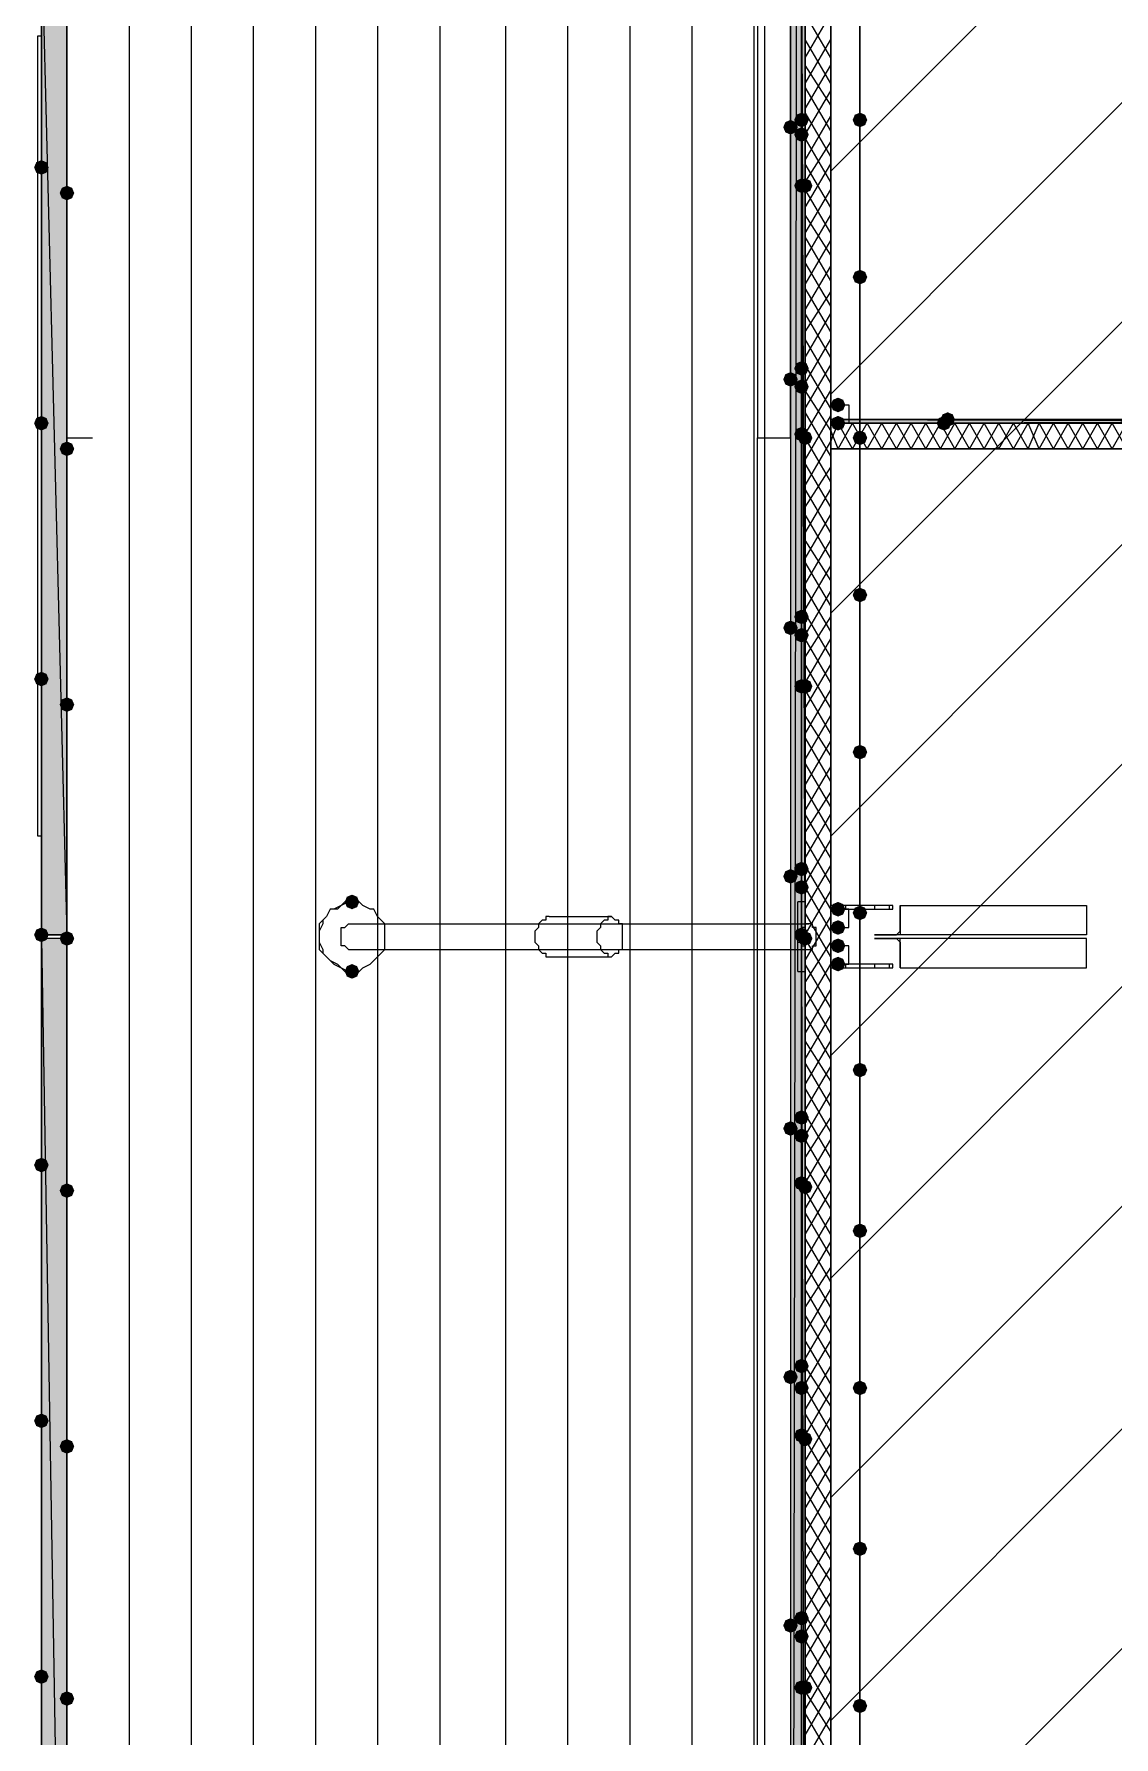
# Model space of a CAD drawing. Header units: millimetres. Extents: x 0 to 420, y 0 to 297.
# Drawn here: x 98.93 to 111.44, y 163.22 to 182.94 of the extents above; entities that cross this region are included whole.
import ezdxf

# ---------------------------------------------------------------- set-up
doc = ezdxf.new("R2010")
doc.units = ezdxf.units.MM
doc.layers.get('0').update_dxf_attribs({"linetype": 'CONTINUOUS'})

msp = doc.modelspace()

# ---------------------------------------------------------------- hatches: boundary and pattern name
at = {"true_color": 0x000007}
h = msp.add_hatch(color=0, dxfattribs=at)
h.paths.add_polyline_path([(107.823, 137.117667), (107.696, 137.117667), (107.823, 219.456)], flags=0)
h.paths.add_polyline_path([(107.696, 137.117667), (107.823, 219.456), (107.696, 219.456)], flags=0)
h = msp.add_hatch(color=0, dxfattribs=at)
h.paths.add_polyline_path([(99.017667, 172.508333), (99.017667, 184.065333), (99.314, 172.508333)], flags=0)
h.paths.add_polyline_path([(99.017667, 184.065333), (99.314, 172.508333), (99.314, 184.065333)], flags=0)
h = msp.add_hatch(color=0, dxfattribs=at)
h.paths.add_polyline_path([(107.865333, 184.065333), (107.823, 184.065333), (107.865333, 172.508333)], flags=0)
h.paths.add_polyline_path([(107.823, 184.065333), (107.865333, 172.508333), (107.823, 172.508333)], flags=0)
at = {"true_color": 0x0000fe}
for points in [[(107.780667, 181.864), (107.755796, 181.804204), (107.696, 181.779333), (107.636204, 181.804204), (107.611333, 181.864), (107.636204, 181.923796), (107.696, 181.948667), (107.755796, 181.923796)], [(107.907667, 181.948667), (107.882796, 181.888871), (107.823, 181.864), (107.763204, 181.888871), (107.738333, 181.948667), (107.763204, 182.008462), (107.823, 182.033333), (107.882796, 182.008463)], [(107.907667, 181.779333), (107.882796, 181.719538), (107.823, 181.694667), (107.763204, 181.719538), (107.738333, 181.779333), (107.763204, 181.839129), (107.823, 181.864), (107.882796, 181.839129)], [(107.907667, 181.779333), (107.882796, 181.719538), (107.823, 181.694667), (107.763204, 181.719538), (107.738333, 181.779333), (107.763204, 181.839129), (107.823, 181.864), (107.882796, 181.839129)], [(99.102333, 181.398333), (99.077463, 181.338537), (99.017667, 181.313667), (98.957871, 181.338537), (98.933, 181.398333), (98.957871, 181.458129), (99.017667, 181.483), (99.077462, 181.458129)], [(99.398667, 181.102), (99.373796, 181.042204), (99.314, 181.017333), (99.254204, 181.042204), (99.229333, 181.102), (99.254204, 181.161796), (99.314, 181.186667), (99.373796, 181.161796)], [(107.907667, 181.186667), (107.882796, 181.126871), (107.823, 181.102), (107.763204, 181.126871), (107.738333, 181.186667), (107.763204, 181.246462), (107.823, 181.271333), (107.882796, 181.246463)], [(107.95, 181.186667), (107.925129, 181.126871), (107.865333, 181.102), (107.805538, 181.126871), (107.780667, 181.186667), (107.805537, 181.246462), (107.865333, 181.271333), (107.925129, 181.246463)], [(107.907667, 179.07), (107.882796, 179.010204), (107.823, 178.985333), (107.763204, 179.010204), (107.738333, 179.07), (107.763204, 179.129796), (107.823, 179.154667), (107.882796, 179.129796)], [(107.780667, 178.943), (107.755796, 178.883204), (107.696, 178.858333), (107.636204, 178.883204), (107.611333, 178.943), (107.636204, 179.002796), (107.696, 179.027667), (107.755796, 179.002796)], [(107.907667, 178.858333), (107.882796, 178.798537), (107.823, 178.773667), (107.763204, 178.798537), (107.738333, 178.858333), (107.763204, 178.918129), (107.823, 178.943), (107.882796, 178.918129)], [(107.907667, 178.858333), (107.882796, 178.798537), (107.823, 178.773667), (107.763204, 178.798537), (107.738333, 178.858333), (107.763204, 178.918129), (107.823, 178.943), (107.882796, 178.918129)], [(109.601, 178.477333), (109.576129, 178.417537), (109.516333, 178.392667), (109.456537, 178.417537), (109.431667, 178.477333), (109.456537, 178.537129), (109.516333, 178.562), (109.576129, 178.537129)], [(99.102333, 178.435), (99.077463, 178.375204), (99.017667, 178.350333), (98.957871, 178.375204), (98.933, 178.435), (98.957871, 178.494796), (99.017667, 178.519667), (99.077462, 178.494796)], [(107.907667, 178.308), (107.882796, 178.248204), (107.823, 178.223333), (107.763204, 178.248204), (107.738333, 178.308), (107.763204, 178.367796), (107.823, 178.392667), (107.882796, 178.367796)], [(107.95, 178.265667), (107.925129, 178.205871), (107.865333, 178.181), (107.805538, 178.205871), (107.780667, 178.265667), (107.805537, 178.325462), (107.865333, 178.350333), (107.925129, 178.325463)], [(109.558667, 178.435), (109.533796, 178.375204), (109.474, 178.350333), (109.414204, 178.375204), (109.389333, 178.435), (109.414204, 178.494796), (109.474, 178.519667), (109.533796, 178.494796)], [(99.398667, 178.138667), (99.373796, 178.078871), (99.314, 178.054), (99.254204, 178.078871), (99.229333, 178.138667), (99.254204, 178.198462), (99.314, 178.223333), (99.373796, 178.198463)], [(107.907667, 176.191333), (107.882796, 176.131537), (107.823, 176.106667), (107.763204, 176.131537), (107.738333, 176.191333), (107.763204, 176.251129), (107.823, 176.276), (107.882796, 176.251129)], [(107.780667, 176.064333), (107.755796, 176.004537), (107.696, 175.979667), (107.636204, 176.004537), (107.611333, 176.064333), (107.636204, 176.124129), (107.696, 176.149), (107.755796, 176.124129)], [(107.907667, 175.979667), (107.882796, 175.919871), (107.823, 175.895), (107.763204, 175.919871), (107.738333, 175.979667), (107.763204, 176.039462), (107.823, 176.064333), (107.882796, 176.039463)], [(107.907667, 175.979667), (107.882796, 175.919871), (107.823, 175.895), (107.763204, 175.919871), (107.738333, 175.979667), (107.763204, 176.039462), (107.823, 176.064333), (107.882796, 176.039463)], [(99.102333, 175.471667), (99.077463, 175.411871), (99.017667, 175.387), (98.957871, 175.411871), (98.933, 175.471667), (98.957871, 175.531462), (99.017667, 175.556333), (99.077462, 175.531463)], [(107.907667, 175.387), (107.882796, 175.327204), (107.823, 175.302333), (107.763204, 175.327204), (107.738333, 175.387), (107.763204, 175.446796), (107.823, 175.471667), (107.882796, 175.446796)], [(107.95, 175.387), (107.925129, 175.327204), (107.865333, 175.302333), (107.805538, 175.327204), (107.780667, 175.387), (107.805537, 175.446796), (107.865333, 175.471667), (107.925129, 175.446796)], [(99.398667, 175.175333), (99.373796, 175.115537), (99.314, 175.090667), (99.254204, 175.115537), (99.229333, 175.175333), (99.254204, 175.235129), (99.314, 175.26), (99.373796, 175.235129)], [(107.780667, 173.185667), (107.755796, 173.125871), (107.696, 173.101), (107.636204, 173.125871), (107.611333, 173.185667), (107.636204, 173.245462), (107.696, 173.270333), (107.755796, 173.245463)], [(107.907667, 173.270333), (107.882796, 173.210537), (107.823, 173.185667), (107.763204, 173.210537), (107.738333, 173.270333), (107.763204, 173.330129), (107.823, 173.355), (107.882796, 173.330129)], [(107.907667, 173.058667), (107.882796, 172.998871), (107.823, 172.974), (107.763204, 172.998871), (107.738333, 173.058667), (107.763204, 173.118462), (107.823, 173.143333), (107.882796, 173.118463)], [(107.907667, 173.058667), (107.882796, 172.998871), (107.823, 172.974), (107.763204, 172.998871), (107.738333, 173.058667), (107.763204, 173.118462), (107.823, 173.143333), (107.882796, 173.118463)], [(99.102333, 172.508333), (99.077463, 172.448537), (99.017667, 172.423667), (98.957871, 172.448537), (98.933, 172.508333), (98.957871, 172.568129), (99.017667, 172.593), (99.077462, 172.568129)], [(99.398667, 172.466), (99.373796, 172.406204), (99.314, 172.381333), (99.254204, 172.406204), (99.229333, 172.466), (99.254204, 172.525796), (99.314, 172.550667), (99.373796, 172.525796)], [(99.398667, 172.466), (99.373796, 172.406204), (99.314, 172.381333), (99.254204, 172.406204), (99.229333, 172.466), (99.254204, 172.525796), (99.314, 172.550667), (99.373796, 172.525796)], [(107.907667, 172.508333), (107.882796, 172.448537), (107.823, 172.423667), (107.763204, 172.448537), (107.738333, 172.508333), (107.763204, 172.568129), (107.823, 172.593), (107.882796, 172.568129)], [(107.95, 172.466), (107.925129, 172.406204), (107.865333, 172.381333), (107.805538, 172.406204), (107.780667, 172.466), (107.805537, 172.525796), (107.865333, 172.550667), (107.925129, 172.525796)], [(107.907667, 170.391667), (107.882796, 170.331871), (107.823, 170.307), (107.763204, 170.331871), (107.738333, 170.391667), (107.763204, 170.451462), (107.823, 170.476333), (107.882796, 170.451463)], [(107.780667, 170.264667), (107.755796, 170.204871), (107.696, 170.18), (107.636204, 170.204871), (107.611333, 170.264667), (107.636204, 170.324462), (107.696, 170.349333), (107.755796, 170.324463)], [(107.907667, 170.18), (107.882796, 170.120204), (107.823, 170.095333), (107.763204, 170.120204), (107.738333, 170.18), (107.763204, 170.239796), (107.823, 170.264667), (107.882796, 170.239796)], [(107.907667, 170.18), (107.882796, 170.120204), (107.823, 170.095333), (107.763204, 170.120204), (107.738333, 170.18), (107.763204, 170.239796), (107.823, 170.264667), (107.882796, 170.239796)], [(99.102333, 169.841333), (99.077463, 169.781537), (99.017667, 169.756667), (98.957871, 169.781537), (98.933, 169.841333), (98.957871, 169.901129), (99.017667, 169.926), (99.077462, 169.901129)], [(107.907667, 169.629667), (107.882796, 169.569871), (107.823, 169.545), (107.763204, 169.569871), (107.738333, 169.629667), (107.763204, 169.689462), (107.823, 169.714333), (107.882796, 169.689463)], [(107.95, 169.587333), (107.925129, 169.527537), (107.865333, 169.502667), (107.805538, 169.527537), (107.780667, 169.587333), (107.805537, 169.647129), (107.865333, 169.672), (107.925129, 169.647129)], [(99.398667, 169.545), (99.373796, 169.485204), (99.314, 169.460333), (99.254204, 169.485204), (99.229333, 169.545), (99.254204, 169.604796), (99.314, 169.629667), (99.373796, 169.604796)], [(107.907667, 167.513), (107.882796, 167.453204), (107.823, 167.428333), (107.763204, 167.453204), (107.738333, 167.513), (107.763204, 167.572796), (107.823, 167.597667), (107.882796, 167.572796)], [(107.780667, 167.386), (107.755796, 167.326204), (107.696, 167.301333), (107.636204, 167.326204), (107.611333, 167.386), (107.636204, 167.445796), (107.696, 167.470667), (107.755796, 167.445796)], [(107.907667, 167.259), (107.882796, 167.199204), (107.823, 167.174333), (107.763204, 167.199204), (107.738333, 167.259), (107.763204, 167.318796), (107.823, 167.343667), (107.882796, 167.318796)], [(107.907667, 167.259), (107.882796, 167.199204), (107.823, 167.174333), (107.763204, 167.199204), (107.738333, 167.259), (107.763204, 167.318796), (107.823, 167.343667), (107.882796, 167.318796)], [(99.102333, 166.878), (99.077463, 166.818204), (99.017667, 166.793333), (98.957871, 166.818204), (98.933, 166.878), (98.957871, 166.937796), (99.017667, 166.962667), (99.077462, 166.937796)], [(107.907667, 166.708667), (107.882796, 166.648871), (107.823, 166.624), (107.763204, 166.648871), (107.738333, 166.708667), (107.763204, 166.768462), (107.823, 166.793333), (107.882796, 166.768463)], [(107.95, 166.666333), (107.925129, 166.606537), (107.865333, 166.581667), (107.805538, 166.606537), (107.780667, 166.666333), (107.805537, 166.726129), (107.865333, 166.751), (107.925129, 166.726129)], [(99.398667, 166.581667), (99.373796, 166.521871), (99.314, 166.497), (99.254204, 166.521871), (99.229333, 166.581667), (99.254204, 166.641462), (99.314, 166.666333), (99.373796, 166.641463)], [(107.780667, 164.507333), (107.755796, 164.447537), (107.696, 164.422667), (107.636204, 164.447537), (107.611333, 164.507333), (107.636204, 164.567129), (107.696, 164.592), (107.755796, 164.567129)], [(107.907667, 164.592), (107.882796, 164.532204), (107.823, 164.507333), (107.763204, 164.532204), (107.738333, 164.592), (107.763204, 164.651796), (107.823, 164.676667), (107.882796, 164.651796)], [(107.907667, 164.380333), (107.882796, 164.320537), (107.823, 164.295667), (107.763204, 164.320537), (107.738333, 164.380333), (107.763204, 164.440129), (107.823, 164.465), (107.882796, 164.440129)], [(107.907667, 164.380333), (107.882796, 164.320537), (107.823, 164.295667), (107.763204, 164.320537), (107.738333, 164.380333), (107.763204, 164.440129), (107.823, 164.465), (107.882796, 164.440129)], [(99.102333, 163.914667), (99.077463, 163.854871), (99.017667, 163.83), (98.957871, 163.854871), (98.933, 163.914667), (98.957871, 163.974462), (99.017667, 163.999333), (99.077462, 163.974463)], [(99.398667, 163.660667), (99.373796, 163.600871), (99.314, 163.576), (99.254204, 163.600871), (99.229333, 163.660667), (99.254204, 163.720462), (99.314, 163.745333), (99.373796, 163.720463)], [(107.907667, 163.787667), (107.882796, 163.727871), (107.823, 163.703), (107.763204, 163.727871), (107.738333, 163.787667), (107.763204, 163.847462), (107.823, 163.872333), (107.882796, 163.847463)], [(107.95, 163.787667), (107.925129, 163.727871), (107.865333, 163.703), (107.805538, 163.727871), (107.780667, 163.787667), (107.805537, 163.847462), (107.865333, 163.872333), (107.925129, 163.847463)]]:
    msp.add_hatch(color=0, dxfattribs=at).paths.add_polyline_path(points, flags=0)
at = {"true_color": 0x000007}
for points in [[(108.585, 181.948667), (108.560129, 181.888871), (108.500333, 181.864), (108.440538, 181.888871), (108.415667, 181.948667), (108.440537, 182.008462), (108.500333, 182.033333), (108.560129, 182.008463)], [(108.585, 180.128333), (108.560129, 180.068537), (108.500333, 180.043667), (108.440538, 180.068537), (108.415667, 180.128333), (108.440537, 180.188129), (108.500333, 180.213), (108.560129, 180.188129)], [(108.331, 178.646667), (108.306129, 178.586871), (108.246333, 178.562), (108.186537, 178.586871), (108.161667, 178.646667), (108.186537, 178.706462), (108.246333, 178.731333), (108.306129, 178.706463)], [(108.331, 178.435), (108.306129, 178.375204), (108.246333, 178.350333), (108.186537, 178.375204), (108.161667, 178.435), (108.186537, 178.494796), (108.246333, 178.519667), (108.306129, 178.494796)], [(108.585, 178.265667), (108.560129, 178.205871), (108.500333, 178.181), (108.440538, 178.205871), (108.415667, 178.265667), (108.440537, 178.325462), (108.500333, 178.350333), (108.560129, 178.325463)], [(108.585, 176.445333), (108.560129, 176.385537), (108.500333, 176.360667), (108.440538, 176.385537), (108.415667, 176.445333), (108.440537, 176.505129), (108.500333, 176.53), (108.560129, 176.505129)], [(108.585, 174.625), (108.560129, 174.565204), (108.500333, 174.540333), (108.440538, 174.565204), (108.415667, 174.625), (108.440537, 174.684796), (108.500333, 174.709667), (108.560129, 174.684796)], [(102.700667, 172.889333), (102.675796, 172.829537), (102.616, 172.804667), (102.556204, 172.829537), (102.531333, 172.889333), (102.556204, 172.949129), (102.616, 172.974), (102.675796, 172.949129)], [(108.331, 172.804667), (108.306129, 172.744871), (108.246333, 172.72), (108.186537, 172.744871), (108.161667, 172.804667), (108.186537, 172.864462), (108.246333, 172.889333), (108.306129, 172.864463)], [(108.585, 172.762333), (108.560129, 172.702537), (108.500333, 172.677667), (108.440538, 172.702537), (108.415667, 172.762333), (108.440537, 172.822129), (108.500333, 172.847), (108.560129, 172.822129)], [(108.331, 172.593), (108.306129, 172.533204), (108.246333, 172.508333), (108.186537, 172.533204), (108.161667, 172.593), (108.186537, 172.652796), (108.246333, 172.677667), (108.306129, 172.652796)], [(108.331, 172.381333), (108.306129, 172.321537), (108.246333, 172.296667), (108.186537, 172.321537), (108.161667, 172.381333), (108.186537, 172.441129), (108.246333, 172.466), (108.306129, 172.441129)], [(108.331, 172.169667), (108.306129, 172.109871), (108.246333, 172.085), (108.186537, 172.109871), (108.161667, 172.169667), (108.186537, 172.229462), (108.246333, 172.254333), (108.306129, 172.229463)], [(102.700667, 172.085), (102.675796, 172.025204), (102.616, 172.000333), (102.556204, 172.025204), (102.531333, 172.085), (102.556204, 172.144796), (102.616, 172.169667), (102.675796, 172.144796)], [(108.585, 170.942), (108.560129, 170.882204), (108.500333, 170.857333), (108.440538, 170.882204), (108.415667, 170.942), (108.440537, 171.001796), (108.500333, 171.026667), (108.560129, 171.001796)], [(108.585, 169.079333), (108.560129, 169.019537), (108.500333, 168.994667), (108.440538, 169.019537), (108.415667, 169.079333), (108.440537, 169.139129), (108.500333, 169.164), (108.560129, 169.139129)], [(108.585, 167.259), (108.560129, 167.199204), (108.500333, 167.174333), (108.440538, 167.199204), (108.415667, 167.259), (108.440537, 167.318796), (108.500333, 167.343667), (108.560129, 167.318796)], [(108.585, 165.396333), (108.560129, 165.336537), (108.500333, 165.311667), (108.440538, 165.336537), (108.415667, 165.396333), (108.440537, 165.456129), (108.500333, 165.481), (108.560129, 165.456129)], [(108.585, 163.576), (108.560129, 163.516204), (108.500333, 163.491333), (108.440538, 163.516204), (108.415667, 163.576), (108.440537, 163.635796), (108.500333, 163.660667), (108.560129, 163.635796)]]:
    msp.add_hatch(color=0, dxfattribs=at).paths.add_polyline_path(points, flags=0)
h = msp.add_hatch(color=0, dxfattribs=at)
h.paths.add_polyline_path([(120.480667, 178.477333), (108.161667, 178.477333), (120.480667, 178.435)], flags=0)
h.paths.add_polyline_path([(108.161667, 178.477333), (120.480667, 178.435), (108.161667, 178.435)], flags=0)
h = msp.add_hatch(color=0, dxfattribs=at)
h.paths.add_polyline_path([(99.017667, 155.109333), (99.017667, 172.466), (99.314, 155.109333)], flags=0)
h.paths.add_polyline_path([(99.017667, 172.466), (99.314, 155.109333), (99.314, 172.466)], flags=0)
h = msp.add_hatch(color=0, dxfattribs=at)
h.paths.add_polyline_path([(107.865333, 172.466), (107.823, 172.466), (107.865333, 155.109333)], flags=0)
h.paths.add_polyline_path([(107.823, 172.466), (107.865333, 155.109333), (107.823, 155.109333)], flags=0)

# ---------------------------------------------------------------- linework, layer by layer
at = {"color": 0, "true_color": 0x000007}
for points in [[(107.865333, 236.897333), (107.865333, 119.972667)], [(107.696, 219.456), (107.696, 137.117667)], [(107.823, 136.821333), (107.823, 219.456), (107.696, 219.456)], [(107.823, 136.821333), (107.823, 219.456), (107.823, 136.821333), (107.823, 219.456)], [(107.823, 136.863667), (107.823, 137.117667), (107.823, 219.456)], [(108.161667, 178.435), (108.161667, 201.845333)], [(99.314, 172.508333), (99.314, 184.065333)], [(107.865333, 184.065333), (107.865333, 172.508333), (107.823, 184.065333), (107.823, 172.508333)], [(107.865333, 182.668333), (108.161667, 183.176333)], [(108.161667, 182.668333), (107.865333, 183.176333)], [(99.017667, 173.651333), (98.975333, 173.651333), (98.975333, 182.922333)], [(107.865333, 182.372), (108.161667, 182.88)], [(108.161667, 182.372), (107.865333, 182.88)], [(107.865333, 182.075667), (108.161667, 182.583667)], [(108.161667, 182.118), (107.865333, 182.583667)], [(108.161667, 181.821667), (107.865333, 182.329667)], [(107.865333, 181.779333), (108.161667, 182.287333)], [(108.161667, 181.525333), (107.865333, 182.033333)], [(107.865333, 181.483), (108.161667, 181.991)], [(108.161667, 181.229), (107.865333, 181.737)], [(107.865333, 181.229), (108.161667, 181.694667)], [(107.865333, 180.932667), (108.161667, 181.440667)], [(108.161667, 180.932667), (107.865333, 181.440667)], [(107.865333, 180.636333), (108.161667, 181.144333)], [(108.161667, 180.636333), (107.865333, 181.144333)], [(107.865333, 180.34), (108.161667, 180.848)], [(108.161667, 180.382333), (107.865333, 180.848)], [(108.161667, 180.086), (107.865333, 180.594)], [(107.865333, 180.043667), (108.161667, 180.551667)], [(108.161667, 179.789667), (107.865333, 180.297667)], [(107.865333, 179.747333), (108.161667, 180.255333)], [(108.161667, 179.493333), (107.865333, 180.001333)], [(107.865333, 179.493333), (108.161667, 179.959)], [(107.865333, 179.197), (108.161667, 179.705)], [(108.161667, 179.197), (107.865333, 179.705)], [(107.865333, 178.900667), (108.161667, 179.408667)], [(108.161667, 178.900667), (107.865333, 179.408667)], [(107.865333, 178.604333), (108.161667, 179.112333)], [(108.161667, 178.604333), (107.865333, 179.112333)], [(107.865333, 178.308), (108.161667, 178.816)], [(108.161667, 178.350333), (107.865333, 178.816)], [(108.161667, 178.054), (107.865333, 178.562)], [(107.865333, 178.011667), (108.161667, 178.519667)], [(108.161667, 178.435), (120.480667, 178.435), (108.161667, 178.435), (120.480667, 178.477333)], [(108.161667, 178.223333), (108.246333, 178.435)], [(120.480667, 178.435), (108.161667, 178.435)], [(108.246333, 178.138667), (108.161667, 178.350333)], [(108.246333, 178.138667), (108.415667, 178.435)], [(108.415667, 178.138667), (108.246333, 178.435)], [(108.415667, 178.138667), (108.585, 178.435)], [(108.585, 178.138667), (108.415667, 178.435)], [(108.585, 178.138667), (108.754333, 178.435)], [(108.754333, 178.138667), (108.585, 178.435)], [(108.754333, 178.138667), (108.923667, 178.435)], [(108.923667, 178.138667), (108.754333, 178.435)], [(108.923667, 178.138667), (109.093, 178.435)], [(109.093, 178.138667), (108.923667, 178.435)], [(109.093, 178.138667), (109.262333, 178.435)], [(109.262333, 178.138667), (109.093, 178.435)], [(109.262333, 178.138667), (109.431667, 178.435)], [(109.431667, 178.138667), (109.262333, 178.435)], [(109.431667, 178.138667), (109.601, 178.435)], [(109.601, 178.138667), (109.431667, 178.435)], [(109.601, 178.138667), (109.770333, 178.435)], [(109.770333, 178.138667), (109.601, 178.435)], [(109.770333, 178.138667), (109.939667, 178.435)], [(109.939667, 178.138667), (109.770333, 178.435)], [(109.939667, 178.138667), (110.109, 178.435)], [(110.109, 178.138667), (109.939667, 178.435)], [(110.109, 178.138667), (110.278333, 178.435)], [(110.278333, 178.138667), (110.109, 178.435)], [(110.278333, 178.138667), (110.447667, 178.435)], [(110.447667, 178.138667), (110.278333, 178.435)], [(110.447667, 178.138667), (110.574667, 178.435)], [(110.574667, 178.138667), (110.447667, 178.435)], [(110.574667, 178.138667), (110.744, 178.435)], [(110.744, 178.138667), (110.574667, 178.435)], [(110.744, 178.138667), (110.913333, 178.435)], [(110.913333, 178.138667), (110.744, 178.435)], [(110.913333, 178.138667), (111.082667, 178.435)], [(111.082667, 178.138667), (110.913333, 178.435)], [(111.082667, 178.138667), (111.252, 178.435)], [(111.252, 178.138667), (111.082667, 178.435)], [(111.252, 178.138667), (111.421333, 178.435)], [(111.421333, 178.138667), (111.252, 178.435)], [(111.421333, 178.138667), (111.590667, 178.435)], [(111.590667, 178.138667), (111.421333, 178.435)], [(99.314, 178.265667), (99.610333, 178.265667)], [(108.161667, 177.757667), (107.865333, 178.265667)], [(107.865333, 177.715333), (108.161667, 178.223333)], [(108.161667, 178.138667), (120.480667, 178.138667)], [(108.161667, 154.728333), (108.161667, 178.138667)], [(108.161667, 177.461333), (107.865333, 177.969333)], [(107.865333, 177.461333), (108.161667, 177.927)], [(107.865333, 177.165), (108.161667, 177.673)], [(108.161667, 177.165), (107.865333, 177.673)], [(107.865333, 176.868667), (108.161667, 177.376667)], [(108.161667, 176.868667), (107.865333, 177.376667)], [(107.865333, 176.572333), (108.161667, 177.080333)], [(108.161667, 176.614667), (107.865333, 177.080333)], [(108.161667, 176.318333), (107.865333, 176.826333)], [(107.865333, 176.276), (108.161667, 176.784)], [(108.161667, 176.022), (107.865333, 176.53)], [(107.865333, 175.979667), (108.161667, 176.487667)], [(108.161667, 175.725667), (107.865333, 176.233667)], [(107.865333, 175.725667), (108.161667, 176.191333)], [(107.865333, 175.429333), (108.161667, 175.937333)], [(108.161667, 175.429333), (107.865333, 175.937333)], [(107.865333, 175.133), (108.161667, 175.641)], [(108.161667, 175.133), (107.865333, 175.641)], [(107.865333, 174.836667), (108.161667, 175.344667)], [(108.161667, 174.836667), (107.865333, 175.344667)], [(107.865333, 174.540333), (108.161667, 175.048333)], [(108.161667, 174.582667), (107.865333, 175.048333)], [(108.161667, 174.286333), (107.865333, 174.794333)], [(107.865333, 174.244), (108.161667, 174.752)], [(108.161667, 173.99), (107.865333, 174.498)], [(107.865333, 173.947667), (108.161667, 174.455667)], [(108.161667, 173.693667), (107.865333, 174.201667)], [(107.865333, 173.693667), (108.161667, 174.159333)], [(107.865333, 173.397333), (108.161667, 173.905333)], [(108.161667, 173.397333), (107.865333, 173.905333)], [(107.865333, 173.101), (108.161667, 173.609)], [(108.161667, 173.101), (107.865333, 173.609)], [(107.865333, 172.804667), (108.161667, 173.312667)], [(108.161667, 172.804667), (107.865333, 173.312667)], [(108.161667, 172.550667), (107.865333, 173.058667)], [(107.865333, 172.508333), (108.161667, 173.016333)], [(102.616, 172.889333), (102.531333, 172.889333), (102.489, 172.847), (102.404333, 172.804667), (102.362, 172.804667), (102.319667, 172.72), (102.277333, 172.677667), (102.235, 172.635333), (102.235, 172.550667), (102.235, 172.508333), (102.235, 172.423667), (102.235, 172.339), (102.277333, 172.296667), (102.319667, 172.254333), (102.362, 172.212), (102.404333, 172.169667), (102.489, 172.127333), (102.531333, 172.085), (102.616, 172.085)], [(107.780667, 172.085), (107.780667, 172.127333), (107.780667, 172.169667), (107.780667, 172.212), (107.780667, 172.254333), (107.780667, 172.296667), (107.780667, 172.339), (107.780667, 172.423667), (107.780667, 172.508333), (107.780667, 172.550667), (107.780667, 172.635333), (107.780667, 172.677667), (107.780667, 172.72), (107.780667, 172.804667), (107.780667, 172.847), (107.780667, 172.889333)], [(107.780667, 172.085), (107.865333, 172.085), (107.865333, 172.127333), (107.865333, 172.169667), (107.865333, 172.212), (107.865333, 172.254333), (107.865333, 172.296667), (107.865333, 172.339), (107.865333, 172.423667), (107.865333, 172.508333), (107.865333, 172.550667), (107.865333, 172.635333), (107.865333, 172.677667), (107.865333, 172.72), (107.865333, 172.804667), (107.865333, 172.847), (107.865333, 172.889333), (107.780667, 172.889333)], [(108.161667, 172.847), (108.161667, 172.804667)], [(108.331, 172.847), (108.331, 172.804667)], [(108.500333, 172.847), (108.500333, 172.127333)], [(108.669667, 172.847), (108.669667, 172.804667)], [(108.966, 172.847), (111.125, 172.847), (111.125, 172.508333), (108.966, 172.508333), (108.669667, 172.508333), (108.923667, 172.508333), (108.966, 172.550667), (108.966, 172.847), (108.966, 172.508333)], [(108.839, 172.847), (108.839, 172.804667)], [(102.573667, 172.339), (102.531333, 172.381333), (102.489, 172.381333), (102.489, 172.423667), (102.489, 172.466), (102.489, 172.508333), (102.489, 172.550667), (102.489, 172.593), (102.531333, 172.593), (102.573667, 172.635333)], [(102.573667, 172.635333), (107.907667, 172.635333)], [(104.902, 172.72), (104.859667, 172.72), (104.859667, 172.677667), (104.817333, 172.677667), (104.775, 172.635333), (104.775, 172.593), (104.732667, 172.550667), (104.732667, 172.508333), (104.732667, 172.466), (104.732667, 172.423667), (104.775, 172.381333), (104.775, 172.339), (104.817333, 172.296667), (104.859667, 172.296667), (104.859667, 172.254333), (104.902, 172.254333)], [(104.902, 172.72), (105.621667, 172.72)], [(108.161667, 172.254333), (107.865333, 172.762333)], [(107.865333, 172.212), (108.161667, 172.72)], [(99.314, 155.109333), (99.314, 172.466)], [(107.823, 172.466), (107.823, 155.109333), (107.823, 172.466), (107.865333, 155.109333)], [(108.161667, 171.958), (107.865333, 172.466)], [(107.865333, 171.958), (108.161667, 172.423667)], [(108.966, 172.127333), (111.125, 172.127333), (111.125, 172.466), (108.966, 172.466), (108.669667, 172.466), (108.923667, 172.466), (108.966, 172.423667), (108.966, 172.127333), (108.966, 172.466)], [(102.573667, 172.339), (107.907667, 172.339)], [(104.902, 172.254333), (105.621667, 172.254333)], [(107.865333, 171.661667), (108.161667, 172.169667)], [(108.161667, 171.661667), (107.865333, 172.169667)], [(108.161667, 172.169667), (108.161667, 172.127333)], [(108.331, 172.169667), (108.331, 172.127333)], [(108.669667, 172.169667), (108.669667, 172.127333)], [(108.839, 172.169667), (108.839, 172.127333)], [(107.865333, 171.365333), (108.161667, 171.873333)], [(108.161667, 171.365333), (107.865333, 171.873333)], [(107.865333, 171.069), (108.161667, 171.577)], [(108.161667, 171.069), (107.865333, 171.577)], [(107.865333, 170.772667), (108.161667, 171.280667)], [(108.161667, 170.815), (107.865333, 171.280667)], [(108.161667, 170.518667), (107.865333, 171.026667)], [(107.865333, 170.476333), (108.161667, 170.984333)], [(108.161667, 170.222333), (107.865333, 170.730333)], [(107.865333, 170.18), (108.161667, 170.688)], [(108.161667, 169.926), (107.865333, 170.434)], [(107.865333, 169.926), (108.161667, 170.391667)], [(107.865333, 169.629667), (108.161667, 170.137667)], [(108.161667, 169.629667), (107.865333, 170.137667)], [(107.865333, 169.333333), (108.161667, 169.841333)], [(108.161667, 169.333333), (107.865333, 169.841333)], [(107.865333, 169.037), (108.161667, 169.545)], [(108.161667, 169.037), (107.865333, 169.545)], [(108.161667, 168.783), (107.865333, 169.291)], [(107.865333, 168.740667), (108.161667, 169.248667)], [(108.161667, 168.486667), (107.865333, 168.994667)], [(107.865333, 168.444333), (108.161667, 168.952333)], [(108.161667, 168.190333), (107.865333, 168.698333)], [(107.865333, 168.190333), (108.161667, 168.656)], [(107.865333, 167.894), (108.161667, 168.402)], [(108.161667, 167.894), (107.865333, 168.402)], [(107.865333, 167.597667), (108.161667, 168.105667)], [(108.161667, 167.597667), (107.865333, 168.105667)], [(107.865333, 167.301333), (108.161667, 167.809333)], [(108.161667, 167.301333), (107.865333, 167.809333)], [(107.865333, 167.005), (108.161667, 167.513)], [(108.161667, 167.047333), (107.865333, 167.513)], [(108.161667, 166.751), (107.865333, 167.259)], [(107.865333, 166.708667), (108.161667, 167.216667)], [(108.161667, 166.454667), (107.865333, 166.962667)], [(107.865333, 166.412333), (108.161667, 166.920333)], [(108.161667, 166.158333), (107.865333, 166.666333)], [(107.865333, 166.158333), (108.161667, 166.624)], [(107.865333, 165.862), (108.161667, 166.37)], [(108.161667, 165.862), (107.865333, 166.37)], [(107.865333, 165.565667), (108.161667, 166.073667)], [(108.161667, 165.565667), (107.865333, 166.073667)], [(107.865333, 165.269333), (108.161667, 165.777333)], [(108.161667, 165.269333), (107.865333, 165.777333)], [(107.865333, 164.973), (108.161667, 165.481)], [(108.161667, 165.015333), (107.865333, 165.481)], [(108.161667, 164.719), (107.865333, 165.227)], [(107.865333, 164.676667), (108.161667, 165.184667)], [(108.161667, 164.422667), (107.865333, 164.930667)], [(107.865333, 164.422667), (108.161667, 164.888333)], [(107.865333, 164.126333), (108.161667, 164.634333)], [(108.161667, 164.126333), (107.865333, 164.634333)], [(107.865333, 163.83), (108.161667, 164.338)], [(108.161667, 163.83), (107.865333, 164.338)], [(107.865333, 163.533667), (108.161667, 164.041667)], [(108.161667, 163.533667), (107.865333, 164.041667)], [(107.865333, 163.237333), (108.161667, 163.745333)], [(108.161667, 163.279667), (107.865333, 163.745333)], [(108.161667, 162.983333), (107.865333, 163.491333)], [(107.865333, 162.941), (108.161667, 163.449)]]:
    msp.add_lwpolyline(points, dxfattribs=at)
for points in [[(392.938, 236.601), (258.868333, 236.601), (258.868333, 205.613), (242.189, 205.613), (242.189, 236.601), (108.161667, 236.601), (108.161667, 119.972667), (242.189, 119.972667), (242.189, 150.960667), (258.868333, 150.960667), (258.868333, 119.972667), (392.938, 119.972667)], [(242.189, 236.262333), (242.189, 205.613), (258.868333, 205.613), (258.868333, 236.262333), (392.557, 236.262333), (392.557, 120.311333), (258.868333, 120.311333), (258.868333, 150.960667), (242.189, 150.960667), (242.189, 120.311333), (108.500333, 120.311333), (108.500333, 236.262333)], [(99.864333, 219.456), (99.314, 219.456), (99.314, 137.117667), (99.864333, 137.117667), (106.807, 137.117667), (107.399667, 137.117667), (107.399667, 219.456), (106.807, 219.456)], [(107.696, 178.265667), (107.696, 219.456), (107.315, 219.456), (107.315, 178.265667)], [(107.823, 137.117667), (107.696, 137.117667), (107.823, 219.456)], [(107.696, 137.117667), (107.823, 219.456), (107.696, 219.456)], [(99.017667, 172.508333), (99.017667, 184.065333), (99.314, 172.508333)], [(99.017667, 184.065333), (99.314, 172.508333), (99.314, 184.065333)], [(99.314, 172.508333), (99.314, 184.065333), (99.017667, 184.065333), (99.017667, 172.508333)], [(107.865333, 184.065333), (107.823, 184.065333), (107.865333, 172.508333)], [(107.823, 184.065333), (107.865333, 172.508333), (107.823, 172.508333)], [(107.865333, 172.508333), (107.865333, 184.065333), (107.823, 184.065333), (107.823, 172.508333)], [(107.865333, 172.508333), (107.865333, 184.065333), (107.823, 184.065333), (107.823, 172.508333)], [(98.975333, 182.922333), (99.017667, 182.922333), (99.017667, 173.651333), (98.975333, 173.651333)], [(108.161667, 178.646667), (108.373333, 178.646667), (108.373333, 178.435), (108.161667, 178.435), (108.161667, 178.646667), (108.373333, 178.646667), (108.373333, 178.435), (108.161667, 178.435)], [(120.480667, 178.477333), (108.161667, 178.477333), (120.480667, 178.435)], [(108.161667, 178.477333), (120.480667, 178.435), (108.161667, 178.435)], [(108.161667, 178.435), (108.161667, 178.477333), (120.480667, 178.477333), (120.480667, 178.435), (108.161667, 178.435), (120.480667, 178.435), (120.480667, 178.477333), (108.161667, 178.477333)], [(107.696, 178.265667), (107.696, 137.117667), (107.315, 137.117667), (107.315, 178.265667)], [(102.997, 172.423667), (102.997, 172.508333), (102.997, 172.550667), (102.997, 172.635333), (102.954667, 172.677667), (102.912333, 172.72), (102.87, 172.804667), (102.827667, 172.804667), (102.743, 172.847), (102.700667, 172.889333), (102.616, 172.889333), (102.573667, 172.889333), (102.489, 172.847), (102.446667, 172.804667), (102.362, 172.804667), (102.319667, 172.72), (102.277333, 172.677667), (102.277333, 172.635333), (102.235, 172.550667), (102.235, 172.508333), (102.235, 172.423667), (102.277333, 172.339), (102.277333, 172.296667), (102.319667, 172.254333), (102.362, 172.212), (102.446667, 172.169667), (102.489, 172.127333), (102.573667, 172.085), (102.616, 172.085), (102.700667, 172.085), (102.743, 172.127333), (102.827667, 172.169667), (102.87, 172.212), (102.912333, 172.254333), (102.954667, 172.296667), (102.997, 172.339)], [(108.881333, 172.847), (108.161667, 172.847), (108.161667, 172.804667), (108.500333, 172.804667), (108.500333, 172.169667), (108.161667, 172.169667), (108.161667, 172.127333), (108.881333, 172.127333), (108.881333, 172.169667), (108.500333, 172.169667), (108.500333, 172.804667), (108.881333, 172.804667)], [(105.748667, 172.466), (105.748667, 172.508333), (105.748667, 172.550667), (105.748667, 172.593), (105.748667, 172.635333), (105.706333, 172.635333), (105.706333, 172.677667), (105.664, 172.677667), (105.621667, 172.72), (105.579333, 172.72), (105.579333, 172.677667), (105.537, 172.677667), (105.494667, 172.635333), (105.494667, 172.593), (105.452333, 172.550667), (105.452333, 172.508333), (105.452333, 172.466), (105.452333, 172.423667), (105.494667, 172.381333), (105.494667, 172.339), (105.537, 172.296667), (105.579333, 172.296667), (105.579333, 172.254333), (105.621667, 172.254333), (105.664, 172.296667), (105.706333, 172.296667), (105.706333, 172.339), (105.748667, 172.339), (105.748667, 172.381333), (105.748667, 172.423667)], [(107.992333, 172.466), (107.992333, 172.508333), (107.992333, 172.550667), (107.992333, 172.593), (107.95, 172.593), (107.95, 172.635333), (107.907667, 172.635333), (107.865333, 172.635333), (107.865333, 172.593), (107.823, 172.593), (107.823, 172.550667), (107.780667, 172.550667), (107.780667, 172.508333), (107.780667, 172.466), (107.780667, 172.423667), (107.823, 172.423667), (107.823, 172.381333), (107.865333, 172.381333), (107.865333, 172.339), (107.907667, 172.339), (107.95, 172.339), (107.95, 172.381333), (107.992333, 172.381333), (107.992333, 172.423667)], [(108.373333, 172.804667), (108.161667, 172.804667), (108.161667, 172.593), (108.373333, 172.593), (108.373333, 172.804667), (108.161667, 172.804667), (108.161667, 172.593), (108.373333, 172.593)], [(99.017667, 155.109333), (99.017667, 172.466), (99.314, 155.109333)], [(99.017667, 172.466), (99.314, 155.109333), (99.314, 172.466)], [(99.314, 155.109333), (99.314, 172.466), (99.017667, 172.466), (99.017667, 155.109333)], [(107.865333, 172.466), (107.823, 172.466), (107.865333, 155.109333)], [(107.823, 172.466), (107.865333, 155.109333), (107.823, 155.109333)], [(107.823, 172.466), (107.823, 155.109333), (107.865333, 155.109333), (107.865333, 172.466)], [(107.823, 172.466), (107.823, 155.109333), (107.865333, 155.109333), (107.865333, 172.466)], [(108.373333, 172.381333), (108.161667, 172.381333), (108.161667, 172.169667), (108.373333, 172.169667), (108.373333, 172.381333), (108.161667, 172.381333), (108.161667, 172.169667), (108.373333, 172.169667)]]:
    msp.add_lwpolyline(points, close=True, dxfattribs=at)
at = {"color": 0, "true_color": 0x000006}
msp.add_lwpolyline([(242.527667, 236.600999), (258.572001, 236.600999), (258.572001, 201.845333), (392.938, 201.845333), (392.938, 154.728333), (258.572001, 154.728333), (258.572001, 119.972666), (242.485334, 119.972666), (242.485334, 154.770666), (108.161668, 154.770666), (108.161668, 201.802999), (242.189001, 201.802999), (242.527667, 201.802999)], close=True, dxfattribs=at)
at = {"color": 0, "true_color": 0x0000fe}
msp.add_lwpolyline([(242.189, 236.262333), (108.500333, 236.262333), (108.500333, 120.311333), (242.189, 120.311333), (242.189, 150.960667), (258.868333, 150.960667), (258.868333, 120.311333), (392.557, 120.311333), (392.557, 236.262333), (258.868333, 236.262333), (258.868333, 205.613), (242.189, 205.613)], close=True, dxfattribs=at)
at = {"color": 0, "true_color": 0x0000fd}
for points in [[(100.033667, 219.456), (100.033667, 137.117667)], [(100.753333, 219.456), (100.753333, 137.117667)], [(101.473, 219.456), (101.473, 137.117667)], [(102.192667, 219.456), (102.192667, 137.117667)], [(102.912333, 219.456), (102.912333, 137.117667)], [(103.632, 219.456), (103.632, 137.117667)], [(104.394, 219.456), (104.394, 137.117667)], [(105.113667, 219.456), (105.113667, 137.117667)], [(105.833333, 219.456), (105.833333, 137.117667)], [(106.553, 219.456), (106.553, 137.117667)], [(107.272667, 219.456), (107.272667, 137.117667)]]:
    msp.add_lwpolyline(points, dxfattribs=at)
at = {"color": 0, "true_color": 0x000098}
for points in [[(108.161667, 201.845333), (108.161667, 178.435), (120.480667, 178.435), (120.480667, 201.845333)], [(108.161667, 154.728333), (120.480667, 154.728333), (120.480667, 178.138667), (108.161667, 178.138667)]]:
    msp.add_lwpolyline(points, close=True, dxfattribs=at)
at = {"color": 0, "true_color": 0x000006}
for points in [[(108.161668, 181.355999), (128.608668, 201.802999)], [(108.161668, 178.773666), (131.148668, 201.802999)], [(108.161668, 176.233666), (133.731001, 201.802999)], [(108.161668, 173.651333), (136.271001, 201.802999)], [(108.161668, 171.111333), (138.853334, 201.802999)], [(108.161668, 168.528999), (141.393334, 201.802999)], [(108.161668, 165.988999), (143.975668, 201.802999)], [(108.161668, 163.406666), (146.515668, 201.802999)], [(108.161668, 160.866666), (149.098001, 201.802999)]]:
    msp.add_lwpolyline(points, dxfattribs=at)

doc.saveas('drawing.dxf')
